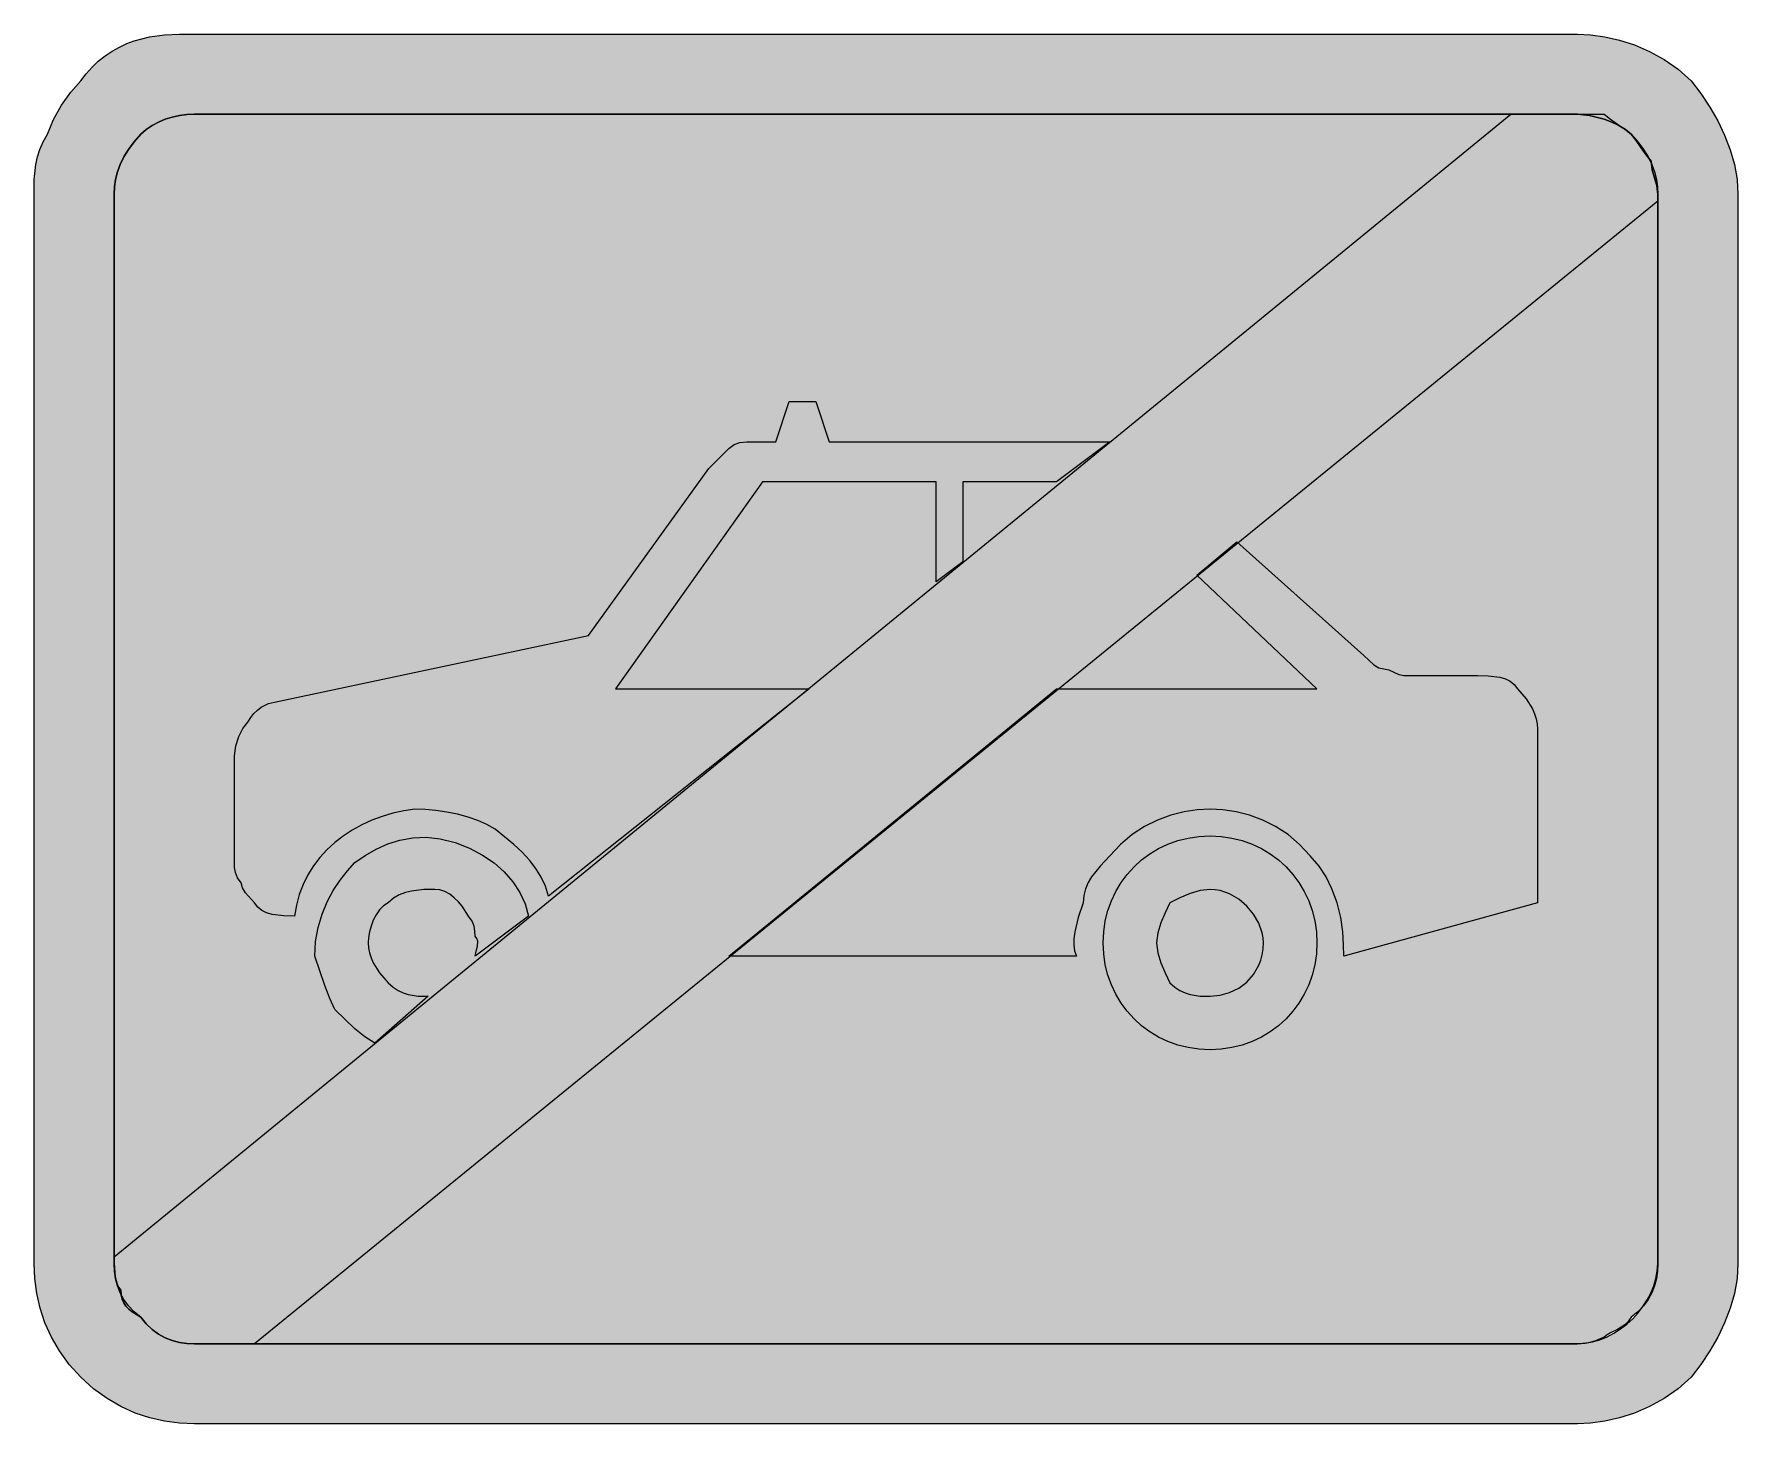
# Model space of a CAD drawing. Header units: metres. Extents: x 131 to 437, y 10 to 260.
import ezdxf

# ---------------------------------------------------------------- set-up
doc = ezdxf.new("R2010")
doc.units = ezdxf.units.M
for name, color, linetype, true_color in [('FILL_BLACK_000000', 7, 'Continuous', 0x000000), ('FILL_LIME_00FF00', 7, 'Continuous', 0x00ff00), ('FILL_RED_FF0000', 7, 'Continuous', 0xff0000), ('FILL_WHITE_FFFFFF', 7, 'Continuous', 0xffffff)]:
    doc.layers.add(name, color=color, linetype=linetype, true_color=true_color)

msp = doc.modelspace()

# ---------------------------------------------------------------- hatches: boundary and pattern name
at = {"layer": 'FILL_BLACK_000000', "true_color": 0x000000}
h = msp.add_hatch(color=7, dxfattribs=at)
h.dxf.hatch_style = 1
h.paths.add_polyline_path([(192.69, 78.72), (190.89, 79.83), (189.09, 81.27), (185.49, 84.72), (184.59, 86.73), (183.69, 89.07), (181.89, 94.32), (182.05, 96.96), (182.51, 99.48), (183.22, 101.85), (184.14, 104.07), (185.23, 106.12), (186.45, 107.99), (187.75, 109.66), (189.09, 111.12), (190.95, 112.41), (192.92, 113.54), (195, 114.47), (197.19, 115.17), (199.5, 115.58), (201.91, 115.68), (204.45, 115.4), (207.09, 114.72), (209.68, 113.71), (212.02, 112.49), (214.11, 111.07), (215.94, 109.47), (217.48, 107.7), (218.73, 105.78), (219.67, 103.71), (220.29, 101.52), (210.69, 94.32), (210.86, 95.22), (211.14, 96.12), (211.2, 97.02), (211.03, 97.47), (210.69, 97.92), (210.67, 98.82), (210.54, 99.72), (210.18, 100.62), (209.49, 101.52), (208.38, 103.28), (207.7, 104.09), (206.94, 104.82), (206.13, 105.43), (205.27, 105.91), (204.39, 106.21), (203.49, 106.32), (201.5, 106.28), (199.29, 106.02), (198.17, 105.73), (197.08, 105.31), (196.04, 104.71), (195.09, 103.92), (194.25, 103.36), (193.52, 102.63), (192.9, 101.75), (192.39, 100.77), (192, 99.74), (191.71, 98.69), (191.55, 97.67), (191.49, 96.72), (191.55, 95.82), (191.71, 94.92), (192, 94.02), (192.39, 93.12), (193.52, 91.32), (195.09, 89.52), (195.99, 88.73), (196.89, 88.13), (197.79, 87.71), (198.69, 87.42), (200.49, 87.16), (202.29, 87.12), (192.69, 78.72)])
h = msp.add_hatch(color=7, dxfattribs=at)
h.dxf.hatch_style = 1
h.paths.add_polyline_path([(361.51, 92.79), (361.04, 90.94), (360.41, 89.16), (359.61, 87.48), (358.66, 85.9), (357.57, 84.43), (356.34, 83.07), (354.98, 81.84), (353.51, 80.75), (351.93, 79.8), (350.25, 79), (348.47, 78.37), (346.62, 77.9), (344.69, 77.62), (342.69, 77.52), (340.69, 77.62), (338.76, 77.9), (336.91, 78.37), (335.13, 79), (333.45, 79.8), (331.87, 80.75), (330.4, 81.84), (329.04, 83.07), (327.81, 84.43), (326.72, 85.9), (325.77, 87.48), (324.97, 89.16), (324.34, 90.94), (323.87, 92.79), (323.59, 94.72), (323.49, 96.72), (323.59, 98.72), (323.87, 100.65), (324.34, 102.5), (324.97, 104.28), (325.77, 105.96), (326.72, 107.54), (327.81, 109.01), (329.04, 110.37), (330.4, 111.6), (331.87, 112.69), (333.45, 113.64), (335.13, 114.44), (336.91, 115.07), (338.76, 115.54), (340.69, 115.82), (342.69, 115.92), (344.69, 115.82), (346.62, 115.54), (348.47, 115.07), (350.25, 114.44), (351.93, 113.64), (353.51, 112.69), (354.98, 111.6), (356.34, 110.37), (357.57, 109.01), (358.66, 107.54), (359.61, 105.96), (360.41, 104.28), (361.04, 102.5), (361.51, 100.65), (361.79, 98.72), (361.89, 96.72), (361.79, 94.72), (361.51, 92.79)])
h.paths.add_polyline_path([(352.07, 98.51), (351.46, 100.24), (350.52, 101.87), (349.29, 103.32), (347.84, 104.55), (346.21, 105.49), (344.48, 106.1), (343.59, 106.26), (342.69, 106.32), (340.89, 106.11), (339.09, 105.57), (337.29, 104.8), (335.49, 103.92), (334.61, 102.12), (333.84, 100.32), (333.3, 98.52), (333.09, 96.72), (333.3, 94.92), (333.84, 93.12), (334.61, 91.32), (335.49, 89.52), (336.39, 88.73), (337.29, 88.13), (338.19, 87.71), (339.09, 87.42), (340.89, 87.16), (342.69, 87.12), (344.48, 87.29), (346.21, 87.78), (347.84, 88.58), (349.29, 89.67), (350.52, 91.05), (351.46, 92.69), (351.82, 93.61), (352.07, 94.58), (352.23, 95.62), (352.29, 96.72), (352.23, 97.62), (352.07, 98.51)], flags=16)
at = {"layer": 'FILL_LIME_00FF00', "true_color": 0x00ff00}
h = msp.add_hatch(color=7, dxfattribs=at)
h.dxf.hatch_style = 1
h.paths.add_polyline_path([(413.56, 259.45), (416.2, 258.84), (418.89, 257.97), (421.58, 256.81), (424.22, 255.36), (426.74, 253.6), (429.09, 251.52), (430.83, 249.22), (432.43, 246.81), (433.86, 244.33), (435.09, 241.77), (436.1, 239.16), (436.85, 236.5), (437.33, 233.82), (437.49, 231.12), (437.49, 39.12), (437.33, 36.42), (436.85, 33.74), (436.1, 31.08), (435.09, 28.47), (433.86, 25.91), (432.43, 23.43), (430.83, 21.02), (429.09, 18.72), (426.74, 16.64), (424.22, 14.88), (421.58, 13.43), (418.89, 12.27), (416.2, 11.4), (413.56, 10.79), (411.04, 10.43), (408.69, 10.32), (160.29, 10.32), (157.59, 10.43), (154.91, 10.79), (152.25, 11.4), (149.64, 12.27), (147.08, 13.43), (144.6, 14.88), (142.19, 16.64), (139.89, 18.72), (137.81, 21.02), (136.05, 23.43), (134.6, 25.91), (133.44, 28.47), (132.57, 31.08), (131.96, 33.74), (131.6, 36.42), (131.49, 39.12), (131.49, 231.12), (131.53, 233.82), (131.79, 236.52), (132.08, 237.87), (132.5, 239.22), (133.1, 240.57), (133.89, 241.92), (135, 244.6), (136.44, 247.17), (138.11, 249.51), (139.89, 251.52), (140.84, 252.81), (141.9, 253.99), (143.03, 255.06), (144.24, 256.02), (145.5, 256.86), (146.81, 257.59), (148.14, 258.21), (149.49, 258.72), (152.19, 259.41), (154.89, 259.77), (157.59, 259.9), (160.29, 259.92), (408.69, 259.92), (411.04, 259.81), (413.56, 259.45)])
h.paths.add_polyline_path([(411.38, 25.04), (412.69, 25.43), (413.98, 25.96), (415.22, 26.61), (416.41, 27.38), (417.54, 28.25), (418.59, 29.22), (419.56, 30.27), (420.43, 31.4), (421.2, 32.59), (421.85, 33.83), (422.38, 35.12), (422.77, 36.43), (423.01, 37.77), (423.09, 39.12), (423.09, 231.12), (422.9, 232.73), (422.49, 234.12), (422.08, 235.51), (421.89, 237.12), (420.99, 238.21), (420.09, 239.52), (419.19, 240.83), (418.29, 241.92), (417.29, 242.76), (416.11, 243.49), (414.83, 244.11), (413.49, 244.62), (410.86, 245.29), (408.69, 245.52), (160.29, 245.52), (158.94, 245.46), (157.61, 245.29), (156.3, 245.01), (155.04, 244.62), (153.83, 244.11), (152.7, 243.49), (151.64, 242.76), (150.69, 241.92), (149.45, 240.57), (148.42, 239.22), (147.59, 237.87), (146.94, 236.52), (146.46, 235.17), (146.13, 233.82), (145.95, 232.47), (145.89, 231.12), (145.89, 39.12), (146.04, 36.72), (146.4, 35.41), (146.69, 34.82), (147.09, 34.32), (147.15, 33.47), (147.31, 32.73), (147.6, 32.06), (147.99, 31.47), (148.5, 30.93), (149.11, 30.44), (150.69, 29.52), (151.64, 28.28), (152.7, 27.25), (153.83, 26.42), (155.04, 25.77), (156.3, 25.29), (157.61, 24.96), (158.94, 24.78), (160.29, 24.72), (408.69, 24.72), (410.04, 24.8), (411.38, 25.04)], flags=16)
h = msp.add_hatch(color=7, dxfattribs=at)
h.dxf.hatch_style = 1
h.paths.add_polyline_path([(322.29, 186.72), (323.49, 186.72), (324.69, 186.72), (315.09, 179.52), (298.29, 179.52), (298.29, 165.12), (293.49, 161.52), (293.49, 179.52), (262.29, 179.52), (235.89, 142.32), (270.69, 142.32), (223.89, 105.12), (223.33, 106.87), (222.56, 108.51), (221.59, 110.08), (220.44, 111.57), (219.12, 113.01), (217.65, 114.4), (214.29, 117.12), (212.83, 117.96), (211.2, 118.69), (209.42, 119.31), (207.54, 119.82), (205.61, 120.21), (203.66, 120.49), (201.74, 120.66), (199.89, 120.72), (197.88, 120.43), (195.91, 119.99), (193.99, 119.43), (192.13, 118.73), (190.34, 117.91), (188.63, 116.97), (187.01, 115.9), (185.49, 114.72), (184.09, 113.43), (182.8, 112.02), (181.66, 110.52), (180.65, 108.91), (179.8, 107.2), (179.12, 105.4), (178.61, 103.5), (178.29, 101.52), (176.32, 101.56), (174.24, 101.82), (173.26, 102.11), (172.38, 102.53), (171.65, 103.13), (171.09, 103.92), (169.44, 105.72), (168.9, 106.62), (168.69, 107.52), (168, 108.42), (167.64, 109.32), (167.51, 110.22), (167.49, 111.12), (167.49, 130.32), (167.7, 132.1), (168.24, 133.77), (169.01, 135.21), (169.89, 136.32), (170.39, 137.16), (170.98, 137.89), (171.62, 138.51), (172.29, 139.02), (173.6, 139.69), (174.69, 139.92), (231.09, 151.92), (252.69, 181.92), (256.29, 185.52), (257.21, 186.21), (258.24, 186.57), (259.5, 186.7), (261.09, 186.72), (264.69, 186.72), (267.09, 193.92), (271.89, 193.92), (274.29, 186.72), (322.29, 186.72)])
h = msp.add_hatch(color=7, dxfattribs=at)
h.dxf.hatch_style = 1
h.paths.add_polyline_path([(370.29, 148.32), (372.09, 146.67), (372.99, 146.13), (373.89, 145.92), (374.79, 145.73), (375.69, 145.32), (376.59, 144.91), (377.49, 144.72), (390.69, 144.72), (392.66, 144.68), (394.74, 144.42), (395.72, 144.13), (396.6, 143.71), (397.33, 143.11), (397.89, 142.32), (399.47, 140.52), (400.59, 138.72), (400.98, 137.82), (401.26, 136.92), (401.43, 136.02), (401.49, 135.12), (401.49, 103.92), (366.69, 94.32), (366.67, 96.33), (366.54, 98.67), (366.18, 101.24), (365.49, 103.92), (364.57, 106.41), (363.54, 108.57), (362.28, 110.5), (360.69, 112.32), (358.78, 114.4), (356.7, 116.16), (354.47, 117.61), (352.14, 118.77), (349.76, 119.64), (347.36, 120.25), (344.99, 120.61), (342.69, 120.72), (340.39, 120.61), (338.02, 120.25), (335.62, 119.64), (333.24, 118.77), (330.91, 117.61), (328.68, 116.16), (326.6, 114.4), (324.69, 112.32), (322.93, 110.5), (321.39, 108.57), (320.78, 107.53), (320.3, 106.41), (320, 105.22), (319.89, 103.92), (319.03, 101.24), (318.39, 98.67), (318.23, 97.46), (318.2, 96.33), (318.35, 95.27), (318.69, 94.32), (256.29, 94.32), (315.09, 142.32), (361.89, 142.32), (340.29, 162.72), (347.49, 168.72), (370.29, 148.32)])
at = {"layer": 'FILL_RED_FF0000', "true_color": 0xff0000}
h = msp.add_hatch(color=7, dxfattribs=at)
h.dxf.hatch_style = 1
h.paths.add_polyline_path([(160.29, 24.72), (158.94, 24.78), (157.61, 24.96), (156.3, 25.29), (155.04, 25.77), (153.83, 26.42), (152.7, 27.25), (151.64, 28.28), (150.69, 29.52), (149.45, 30.47), (148.42, 31.53), (147.59, 32.66), (146.94, 33.87), (146.46, 35.13), (146.13, 36.44), (145.95, 37.77), (145.89, 39.12), (145.89, 40.32), (396.69, 245.52), (408.69, 245.52), (410.86, 245.29), (413.49, 244.62), (414.83, 244.11), (416.11, 243.49), (417.29, 242.76), (418.29, 241.92), (419.53, 240.57), (420.56, 239.22), (421.39, 237.87), (422.04, 236.52), (422.52, 235.17), (422.85, 233.82), (423.03, 232.47), (423.09, 231.12), (423.09, 229.92), (171.09, 24.72), (160.29, 24.72)])
at = {"layer": 'FILL_WHITE_FFFFFF', "true_color": 0xffffff}
h = msp.add_hatch(color=7, dxfattribs=at)
h.dxf.hatch_style = 1
h.paths.add_polyline_path([(408.69, 245.52), (413.49, 245.52), (414.58, 244.62), (415.89, 243.72), (417.2, 242.82), (418.29, 241.92), (419.19, 240.83), (420.09, 239.52), (420.99, 238.21), (421.89, 237.12), (422.08, 235.51), (422.49, 234.12), (422.9, 232.73), (423.09, 231.12), (423.09, 39.12), (423.03, 37.77), (422.85, 36.44), (422.52, 35.13), (422.04, 33.87), (421.39, 32.66), (420.56, 31.53), (419.53, 30.47), (418.29, 29.52), (417.79, 28.73), (417.2, 28.11), (415.89, 27.27), (414.58, 26.65), (413.99, 26.32), (413.49, 25.92), (411.9, 25.23), (410.64, 24.87), (409.61, 24.74), (408.69, 24.72), (160.29, 24.72), (158.94, 24.78), (157.61, 24.96), (156.3, 25.29), (155.04, 25.77), (153.83, 26.42), (152.7, 27.25), (151.64, 28.28), (150.69, 29.52), (149.11, 30.44), (148.5, 30.93), (147.99, 31.47), (147.6, 32.06), (147.31, 32.73), (147.15, 33.47), (147.09, 34.32), (146.69, 34.82), (146.4, 35.41), (146.04, 36.72), (145.89, 39.12), (145.89, 231.12), (145.95, 232.47), (146.13, 233.82), (146.46, 235.17), (146.94, 236.52), (147.59, 237.87), (148.42, 239.22), (149.45, 240.57), (150.69, 241.92), (151.64, 242.76), (152.7, 243.49), (153.83, 244.11), (155.04, 244.62), (156.3, 245.01), (157.61, 245.29), (158.94, 245.46), (160.29, 245.52), (408.69, 245.52)])

# ---------------------------------------------------------------- linework, layer by layer
at = {"layer": 'FILL_BLACK_000000', "lineweight": 0, "true_color": 0x000000}
for points in [[(192.69, 78.72), (190.89, 79.83), (189.09, 81.27), (185.49, 84.72), (184.59, 86.73), (183.69, 89.07), (181.89, 94.32), (182.05, 96.96), (182.51, 99.48), (183.22, 101.85), (184.14, 104.07), (185.23, 106.12), (186.45, 107.99), (187.75, 109.66), (189.09, 111.12), (190.95, 112.41), (192.92, 113.54), (195, 114.47), (197.19, 115.17), (199.5, 115.58), (201.91, 115.68), (204.45, 115.4), (207.09, 114.72), (209.68, 113.71), (212.02, 112.49), (214.11, 111.07), (215.94, 109.47), (217.48, 107.7), (218.73, 105.78), (219.67, 103.71), (220.29, 101.52), (210.69, 94.32), (210.86, 95.22), (211.14, 96.12), (211.2, 97.02), (211.03, 97.47), (210.69, 97.92), (210.67, 98.82), (210.54, 99.72), (210.18, 100.62), (209.49, 101.52), (208.38, 103.28), (207.7, 104.09), (206.94, 104.82), (206.13, 105.43), (205.27, 105.91), (204.39, 106.21), (203.49, 106.32), (201.5, 106.28), (199.29, 106.02), (198.17, 105.73), (197.08, 105.31), (196.04, 104.71), (195.09, 103.92), (194.25, 103.36), (193.52, 102.63), (192.9, 101.75), (192.39, 100.77), (192, 99.74), (191.71, 98.69), (191.55, 97.67), (191.49, 96.72), (191.55, 95.82), (191.71, 94.92), (192, 94.02), (192.39, 93.12), (193.52, 91.32), (195.09, 89.52), (195.99, 88.73), (196.89, 88.13), (197.79, 87.71), (198.69, 87.42), (200.49, 87.16), (202.29, 87.12)], [(361.51, 92.79), (361.04, 90.94), (360.41, 89.16), (359.61, 87.48), (358.66, 85.9), (357.57, 84.43), (356.34, 83.07), (354.98, 81.84), (353.51, 80.75), (351.93, 79.8), (350.25, 79), (348.47, 78.37), (346.62, 77.9), (344.69, 77.62), (342.69, 77.52), (340.69, 77.62), (338.76, 77.9), (336.91, 78.37), (335.13, 79), (333.45, 79.8), (331.87, 80.75), (330.4, 81.84), (329.04, 83.07), (327.81, 84.43), (326.72, 85.9), (325.77, 87.48), (324.97, 89.16), (324.34, 90.94), (323.87, 92.79), (323.59, 94.72), (323.49, 96.72), (323.59, 98.72), (323.87, 100.65), (324.34, 102.5), (324.97, 104.28), (325.77, 105.96), (326.72, 107.54), (327.81, 109.01), (329.04, 110.37), (330.4, 111.6), (331.87, 112.69), (333.45, 113.64), (335.13, 114.44), (336.91, 115.07), (338.76, 115.54), (340.69, 115.82), (342.69, 115.92), (344.69, 115.82), (346.62, 115.54), (348.47, 115.07), (350.25, 114.44), (351.93, 113.64), (353.51, 112.69), (354.98, 111.6), (356.34, 110.37), (357.57, 109.01), (358.66, 107.54), (359.61, 105.96), (360.41, 104.28), (361.04, 102.5), (361.51, 100.65), (361.79, 98.72), (361.89, 96.72), (361.79, 94.72)], [(352.07, 98.51), (351.46, 100.24), (350.52, 101.87), (349.29, 103.32), (347.84, 104.55), (346.21, 105.49), (344.48, 106.1), (343.59, 106.26), (342.69, 106.32), (340.89, 106.11), (339.09, 105.57), (337.29, 104.8), (335.49, 103.92), (334.61, 102.12), (333.84, 100.32), (333.3, 98.52), (333.09, 96.72), (333.3, 94.92), (333.84, 93.12), (334.61, 91.32), (335.49, 89.52), (336.39, 88.73), (337.29, 88.13), (338.19, 87.71), (339.09, 87.42), (340.89, 87.16), (342.69, 87.12), (344.48, 87.29), (346.21, 87.78), (347.84, 88.58), (349.29, 89.67), (350.52, 91.05), (351.46, 92.69), (351.82, 93.61), (352.07, 94.58), (352.23, 95.62), (352.29, 96.72), (352.23, 97.62)]]:
    msp.add_lwpolyline(points, close=True, dxfattribs=at)
at = {"layer": 'FILL_LIME_00FF00', "lineweight": 0, "true_color": 0x00ff00}
for points in [[(413.56, 259.45), (416.2, 258.84), (418.89, 257.97), (421.58, 256.81), (424.22, 255.36), (426.74, 253.6), (429.09, 251.52), (430.83, 249.22), (432.43, 246.81), (433.86, 244.33), (435.09, 241.77), (436.1, 239.16), (436.85, 236.5), (437.33, 233.82), (437.49, 231.12), (437.49, 39.12), (437.33, 36.42), (436.85, 33.74), (436.1, 31.08), (435.09, 28.47), (433.86, 25.91), (432.43, 23.43), (430.83, 21.02), (429.09, 18.72), (426.74, 16.64), (424.22, 14.88), (421.58, 13.43), (418.89, 12.27), (416.2, 11.4), (413.56, 10.79), (411.04, 10.43), (408.69, 10.32), (160.29, 10.32), (157.59, 10.43), (154.91, 10.79), (152.25, 11.4), (149.64, 12.27), (147.08, 13.43), (144.6, 14.88), (142.19, 16.64), (139.89, 18.72), (137.81, 21.02), (136.05, 23.43), (134.6, 25.91), (133.44, 28.47), (132.57, 31.08), (131.96, 33.74), (131.6, 36.42), (131.49, 39.12), (131.49, 231.12), (131.53, 233.82), (131.79, 236.52), (132.08, 237.87), (132.5, 239.22), (133.1, 240.57), (133.89, 241.92), (135, 244.6), (136.44, 247.17), (138.11, 249.51), (139.89, 251.52), (140.84, 252.81), (141.9, 253.99), (143.03, 255.06), (144.24, 256.02), (145.5, 256.86), (146.81, 257.59), (148.14, 258.21), (149.49, 258.72), (152.19, 259.41), (154.89, 259.77), (157.59, 259.9), (160.29, 259.92), (408.69, 259.92), (411.04, 259.81)], [(411.38, 25.04), (412.69, 25.43), (413.98, 25.96), (415.22, 26.61), (416.41, 27.38), (417.54, 28.25), (418.59, 29.22), (419.56, 30.27), (420.43, 31.4), (421.2, 32.59), (421.85, 33.83), (422.38, 35.12), (422.77, 36.43), (423.01, 37.77), (423.09, 39.12), (423.09, 231.12), (422.9, 232.73), (422.49, 234.12), (422.08, 235.51), (421.89, 237.12), (420.99, 238.21), (420.09, 239.52), (419.19, 240.83), (418.29, 241.92), (417.29, 242.76), (416.11, 243.49), (414.83, 244.11), (413.49, 244.62), (410.86, 245.29), (408.69, 245.52), (160.29, 245.52), (158.94, 245.46), (157.61, 245.29), (156.3, 245.01), (155.04, 244.62), (153.83, 244.11), (152.7, 243.49), (151.64, 242.76), (150.69, 241.92), (149.45, 240.57), (148.42, 239.22), (147.59, 237.87), (146.94, 236.52), (146.46, 235.17), (146.13, 233.82), (145.95, 232.47), (145.89, 231.12), (145.89, 39.12), (146.04, 36.72), (146.4, 35.41), (146.69, 34.82), (147.09, 34.32), (147.15, 33.47), (147.31, 32.73), (147.6, 32.06), (147.99, 31.47), (148.5, 30.93), (149.11, 30.44), (150.69, 29.52), (151.64, 28.28), (152.7, 27.25), (153.83, 26.42), (155.04, 25.77), (156.3, 25.29), (157.61, 24.96), (158.94, 24.78), (160.29, 24.72), (408.69, 24.72), (410.04, 24.8)], [(322.29, 186.72), (323.49, 186.72), (324.69, 186.72), (315.09, 179.52), (298.29, 179.52), (298.29, 165.12), (293.49, 161.52), (293.49, 179.52), (262.29, 179.52), (235.89, 142.32), (270.69, 142.32), (223.89, 105.12), (223.33, 106.87), (222.56, 108.51), (221.59, 110.08), (220.44, 111.57), (219.12, 113.01), (217.65, 114.4), (214.29, 117.12), (212.83, 117.96), (211.2, 118.69), (209.42, 119.31), (207.54, 119.82), (205.61, 120.21), (203.66, 120.49), (201.74, 120.66), (199.89, 120.72), (197.88, 120.43), (195.91, 119.99), (193.99, 119.43), (192.13, 118.73), (190.34, 117.91), (188.63, 116.97), (187.01, 115.9), (185.49, 114.72), (184.09, 113.43), (182.8, 112.02), (181.66, 110.52), (180.65, 108.91), (179.8, 107.2), (179.12, 105.4), (178.61, 103.5), (178.29, 101.52), (176.32, 101.56), (174.24, 101.82), (173.26, 102.11), (172.38, 102.53), (171.65, 103.13), (171.09, 103.92), (169.44, 105.72), (168.9, 106.62), (168.69, 107.52), (168, 108.42), (167.64, 109.32), (167.51, 110.22), (167.49, 111.12), (167.49, 130.32), (167.7, 132.1), (168.24, 133.77), (169.01, 135.21), (169.89, 136.32), (170.39, 137.16), (170.98, 137.89), (171.62, 138.51), (172.29, 139.02), (173.6, 139.69), (174.69, 139.92), (231.09, 151.92), (252.69, 181.92), (256.29, 185.52), (257.21, 186.21), (258.24, 186.57), (259.5, 186.7), (261.09, 186.72), (264.69, 186.72), (267.09, 193.92), (271.89, 193.92), (274.29, 186.72)], [(370.29, 148.32), (372.09, 146.67), (372.99, 146.13), (373.89, 145.92), (374.79, 145.73), (375.69, 145.32), (376.59, 144.91), (377.49, 144.72), (390.69, 144.72), (392.66, 144.68), (394.74, 144.42), (395.72, 144.13), (396.6, 143.71), (397.33, 143.11), (397.89, 142.32), (399.47, 140.52), (400.59, 138.72), (400.98, 137.82), (401.26, 136.92), (401.43, 136.02), (401.49, 135.12), (401.49, 103.92), (366.69, 94.32), (366.67, 96.33), (366.54, 98.67), (366.18, 101.24), (365.49, 103.92), (364.57, 106.41), (363.54, 108.57), (362.28, 110.5), (360.69, 112.32), (358.78, 114.4), (356.7, 116.16), (354.47, 117.61), (352.14, 118.77), (349.76, 119.64), (347.36, 120.25), (344.99, 120.61), (342.69, 120.72), (340.39, 120.61), (338.02, 120.25), (335.62, 119.64), (333.24, 118.77), (330.91, 117.61), (328.68, 116.16), (326.6, 114.4), (324.69, 112.32), (322.93, 110.5), (321.39, 108.57), (320.78, 107.53), (320.3, 106.41), (320, 105.22), (319.89, 103.92), (319.03, 101.24), (318.39, 98.67), (318.23, 97.46), (318.2, 96.33), (318.35, 95.27), (318.69, 94.32), (256.29, 94.32), (315.09, 142.32), (361.89, 142.32), (340.29, 162.72), (347.49, 168.72)]]:
    msp.add_lwpolyline(points, close=True, dxfattribs=at)
at = {"layer": 'FILL_RED_FF0000', "lineweight": 0, "true_color": 0xff0000}
msp.add_lwpolyline([(160.29, 24.72), (158.94, 24.78), (157.61, 24.96), (156.3, 25.29), (155.04, 25.77), (153.83, 26.42), (152.7, 27.25), (151.64, 28.28), (150.69, 29.52), (149.45, 30.47), (148.42, 31.53), (147.59, 32.66), (146.94, 33.87), (146.46, 35.13), (146.13, 36.44), (145.95, 37.77), (145.89, 39.12), (145.89, 40.32), (396.69, 245.52), (408.69, 245.52), (410.86, 245.29), (413.49, 244.62), (414.83, 244.11), (416.11, 243.49), (417.29, 242.76), (418.29, 241.92), (419.53, 240.57), (420.56, 239.22), (421.39, 237.87), (422.04, 236.52), (422.52, 235.17), (422.85, 233.82), (423.03, 232.47), (423.09, 231.12), (423.09, 229.92), (171.09, 24.72)], close=True, dxfattribs=at)
at = {"layer": 'FILL_WHITE_FFFFFF', "lineweight": 0, "true_color": 0xffffff}
msp.add_lwpolyline([(408.69, 245.52), (413.49, 245.52), (414.58, 244.62), (415.89, 243.72), (417.2, 242.82), (418.29, 241.92), (419.19, 240.83), (420.09, 239.52), (420.99, 238.21), (421.89, 237.12), (422.08, 235.51), (422.49, 234.12), (422.9, 232.73), (423.09, 231.12), (423.09, 39.12), (423.03, 37.77), (422.85, 36.44), (422.52, 35.13), (422.04, 33.87), (421.39, 32.66), (420.56, 31.53), (419.53, 30.47), (418.29, 29.52), (417.79, 28.73), (417.2, 28.11), (415.89, 27.27), (414.58, 26.65), (413.99, 26.32), (413.49, 25.92), (411.9, 25.23), (410.64, 24.87), (409.61, 24.74), (408.69, 24.72), (160.29, 24.72), (158.94, 24.78), (157.61, 24.96), (156.3, 25.29), (155.04, 25.77), (153.83, 26.42), (152.7, 27.25), (151.64, 28.28), (150.69, 29.52), (149.11, 30.44), (148.5, 30.93), (147.99, 31.47), (147.6, 32.06), (147.31, 32.73), (147.15, 33.47), (147.09, 34.32), (146.69, 34.82), (146.4, 35.41), (146.04, 36.72), (145.89, 39.12), (145.89, 231.12), (145.95, 232.47), (146.13, 233.82), (146.46, 235.17), (146.94, 236.52), (147.59, 237.87), (148.42, 239.22), (149.45, 240.57), (150.69, 241.92), (151.64, 242.76), (152.7, 243.49), (153.83, 244.11), (155.04, 244.62), (156.3, 245.01), (157.61, 245.29), (158.94, 245.46), (160.29, 245.52)], close=True, dxfattribs=at)

doc.saveas('drawing.dxf')
